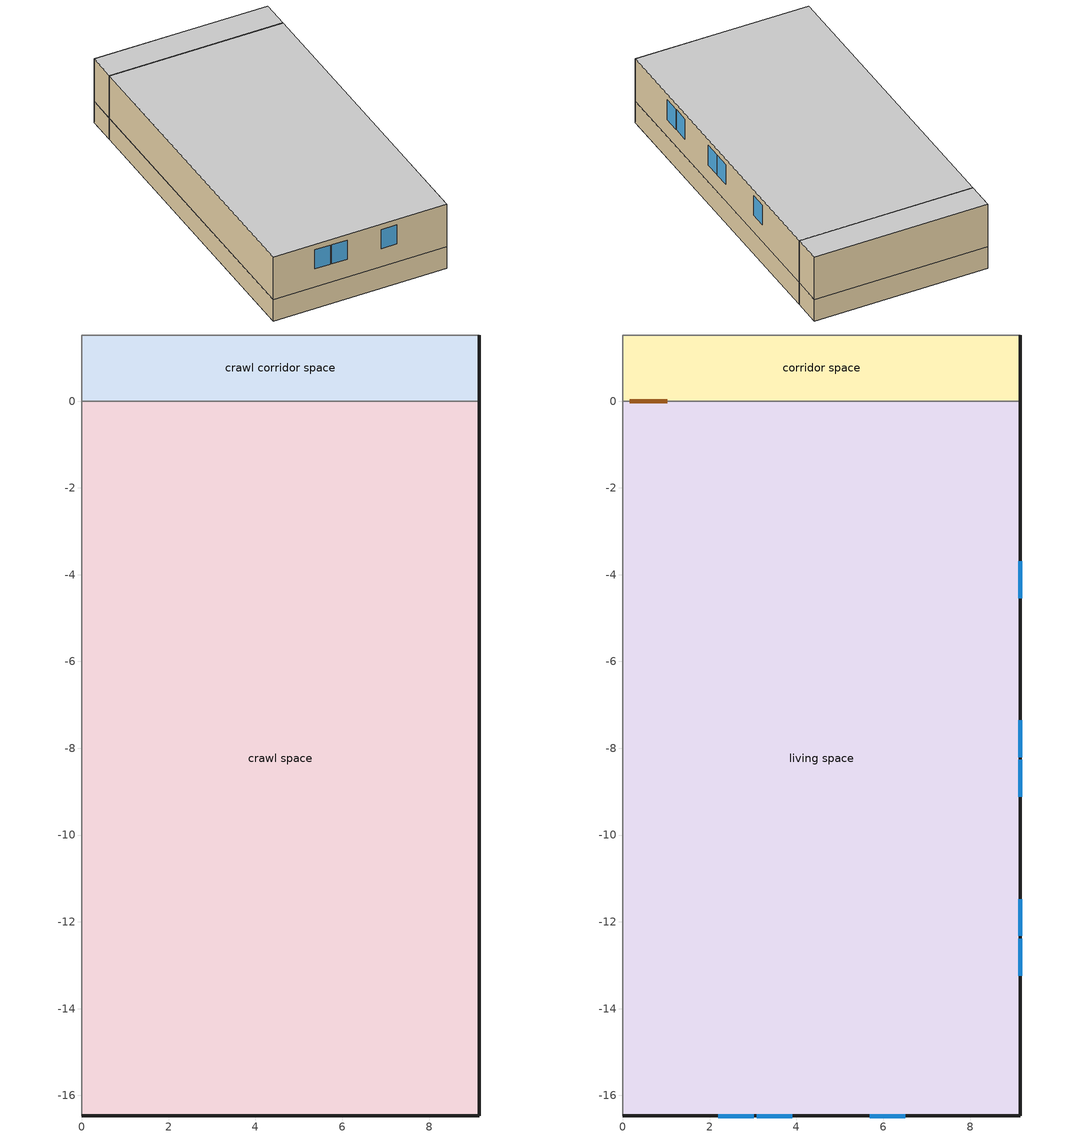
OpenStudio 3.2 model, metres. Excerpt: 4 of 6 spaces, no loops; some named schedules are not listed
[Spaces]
crawl corridor space
 floor foundation (FloorFndGrndCS 1): 0,0 0,1.52 9.15,1.52 9.15,0 z-1.22
 wall adiabatic (WallFndGrndCS 1): 9.15,1.52 0,1.52 0,0 z-1.22:0
 wall foundation (WallFndGrndCS 1): 9.15,0 9.15,1.52 z-1.22:0
 wall to crawl space (WallIntUnfinUninsUnfin): 0,0 9.15,0 z-1.22:0
crawl space
 floor foundation (FloorFndGrndCS): 0,-16.47 0,0 9.15,0 9.15,-16.47 z-1.22
 wall adiabatic (WallFndGrndCS): 0,0 0,-16.47 z-1.22:0
 wall foundation (WallFndGrndCS): 0,-16.47 9.15,-16.47 9.15,0 z-1.22:0
living space
 floor to crawl space (FloorCSInsFin Reversed): 0,-16.47 0,0 9.15,0 9.15,-16.47 z0
 wall outside (WallExtInsFin): 0,-16.47 9.15,-16.47 9.15,0 z0:2.44
 wall adiabatic (WallIntFinUninsFin): 9.15,0 0,0 0,-16.47 z0:2.44
 window (WindowConstruction): 2.2,-16.47 3.02,-16.47 / 3.08,-16.47 3.9,-16.47 / 5.69,-16.47 6.51,-16.47 z1.04:2.13; 9.15,-13.24 9.15,-12.39 / 9.15,-12.33 9.15,-11.47 / 9.15,-9.12 9.15,-8.27 / 9.15,-8.21 9.15,-7.36 / 9.15,-4.54 9.15,-3.69 z1:2.13
 ceiling adiabatic (SurfaceTypeRoofAdiabatic 1): 9.15,-16.47 9.15,0 0,0 0,-16.47 z2.44
corridor space
 floor to crawl corridor space (FloorUnfinUninsUnfin): 0,0 0,1.52 9.15,1.52 9.15,0 z0
 wall outside (WallExtUninsUnfin): 9.15,0 9.15,1.52 z0:2.44
 wall adiabatic (WallIntUnfinUninsUnfin): 9.15,1.52 0,1.52 0,0 9.15,0 z0:2.44
 door inside (UninsDoor): 0.15,0 1.02,0 z0:2.13
 ceiling adiabatic (SurfaceTypeRoofAdiabatic 1): 9.15,0 9.15,1.52 0,1.52 0,0 z2.44
shading: 9.15,-4.54 9.15,-3.69 / 9.15,-9.12 9.15,-8.27 / 9.15,-8.21 9.15,-7.36 / 9.15,-12.33 9.15,-11.47 / 9.15,-13.24 9.15,-12.39 z1:2.13; 2.2,-16.47 3.02,-16.47 / 5.69,-16.47 6.51,-16.47 / 3.08,-16.47 3.9,-16.47 z1.04:2.13
[Building]
Building 1: North Axis {deg}=135; Standards Number of Stories=4; Standards Number of Above Ground Stories=4; Standards Building Type=multifamily; Standards Number of Living Units=67
[Site]
Roanoke Regional Ap_VA_USA: Latitude {deg}=37.32; Longitude {deg}=-79.97; Time Zone {hr}=-5; Elevation {m}=350; Terrain=Suburbs
[ClimateZones]
Climate Zone Institution Name 1=Building America; Climate Zone Document Year 1=0; Climate Zone Value 1=Mixed-Humid
[Site:WaterMainsTemperature]
Calculation Method=Correlation; Annual Average Outdoor Air Temperature {C}=13.5659; Maximum Difference In Monthly Average Outdoor Air Temperatures {deltaC}=22.4504
[Site:GroundTemperature:Deep]
13.5659, 13.5659, 13.5659, 13.5659, 13.5659, 13.5659, 13.5659, 13.5659, 13.5659, 13.5659, 13.5659, 13.5659
[Material] Roughness=Rough
Name | Thickness {m} | Conductivity {W/m-K} | Density {kg/m3} | Specific Heat {J/kg-K} | Thermal Absorptance | Solar Absorptance | Visible Absorptance
Drywall 0.5 in. | 0.0127 | 0.160291 | 801 | 837.4 | 0.9 | 0.5 | 0.1
FloorFinStudAndAirFloor | 0.1397 | 0.557395 | 67.691 | 1210.98 | 0.9 | 0.5 | 0.9
Plywood 0.75 in. | 0.01905 | 0.115458 | 512.64 | 1214.23 | 0.82 | 0.3 | 0.3
Wood Floor | 0.015875 | 0.115458 | 544.68 | 1214.23
Floor Covering | 0.0127 | 0.0433444 | 54.468 | 1339.84 | 0.9 | 0.9
Brick, Medium/Dark | 0.1016 | 0.793375 | 1762.2 | 795.53 | 0.96 | 0.88 | 0.88
WallSheathing | 0.0127 | 0.115458 | 512.64 | 1214.23 | 0.82 | 0.3 | 0.3
WallStudAndCavity | 0.0889 | 0.0744298 | 162.403 | 1178.92 | 0.96 | 0.88 | 0.96
WallStudAndCavity 1 | 0.0889 | 0.392154 | 83.0341 | 1211.67 | 0.96 | 0.88 | 0.96
WallStudAndCavity 2 | 0.0889 | 0.394447 | 83.0341 | 1211.67 | 0.96 | 0.88 | 0.96
WallStudAndCavity 3 | 0.0889 | 0.401183 | 83.0341 | 1211.67 | 0.96 | 0.88 | 0.96
WallStudAndCavity 4 | 0.0889 | 0.397942 | 83.0341 | 1211.67 | 0.82 | 0.3 | 0.3
res furniture material living space | 0.1524 | 0.115458 | 640.8 | 1214.23 | 0.9 | 0.6 | 0.1
Concrete 8.0 in. | 0.2032 | 1.803125 | 2242.8 | 837.4 | 0.9
Concrete 4.0 in. | 0.1016 | 1.803125 | 2242.8 | 837.4 | 0.9
FloorIns | 0.23495 | 2.59817 | 67.691 | 1210.98 | 0.82 | 0.3 | 0.3
FloorFinStudAndAirFloor 1 | 0.1397 | 0.606274 | 67.691 | 1210.98 | 0.82 | 0.3 | 0.3
DoorMaterial | 0.04445 | 0.0612267 | 512.64 | 1214.23 | 0.82 | 0.3 | 0.3
[Construction]
SurfaceTypeRoofAdiabatic 1: Drywall 0.5 in., FloorFinStudAndAirFloor, Plywood 0.75 in., Wood Floor, Floor Covering
WallExtInsFin: Brick, Medium/Dark, WallSheathing, WallStudAndCavity, Drywall 0.5 in.
WallExtUninsUnfin: Brick, Medium/Dark, WallSheathing, WallStudAndCavity 1
WallIntFinUninsFin: Brick, Medium/Dark, WallStudAndCavity 2, Drywall 0.5 in.
WallIntUnfinUninsUnfin: Brick, Medium/Dark, WallStudAndCavity 3
WallIntFinUninsFin 1: WallStudAndCavity 4, Drywall 0.5 in.
res furniture construction living space: res furniture material living space
WallFndGrndCS; WallFndGrndCS 1: Concrete 8.0 in.
FloorFndGrndCS; FloorFndGrndCS 1: Concrete 4.0 in.
FloorCSInsFin Reversed: Floor Covering, Wood Floor, Plywood 0.75 in., FloorIns
FloorUnfinUninsUnfin: FloorFinStudAndAirFloor 1, Plywood 0.75 in.
WindowConstruction: WindowMaterial
UninsDoor: DoorMaterial
[WindowMaterial:SimpleGlazingSystem]
WindowMaterial: U-Factor {W/m2-K}=2.78222; Solar Heat Gain Coefficient=0.56
[ThermalZone] Use Ideal Air Loads=No
living zone: Thermostat=living zone temperature setpoint
corridor zone; crawl corridor zone; crawl zone: 
res ds res fur gas asys ret air zone; res ds res ac asys ret air zone: Volume {m3}=0.25
[Sizing:Zone] Zone Cooling Design Supply Air Temperature Input Method=SupplyAirTemperature; Zone Cooling Design Supply Air Temperature {C}=14; Zone Cooling Design Supply Air Temperature Difference {deltaC}=11.11; Zone Heating Design Supply Air Temperature Input Method=SupplyAirTemperature; Zone Heating Design Supply Air Temperature {C}=40; Zone Heating Design Supply Air Temperature Difference {deltaC}=11.11; Zone Cooling Design Supply Air Humidity Ratio {kg-H2O/kg-air}=0.0085; Zone Heating Design Supply Air Humidity Ratio {kg-H2O/kg-air}=0.008; Cooling Design Air Flow Method=DesignDay; Heating Design Air Flow Method=DesignDay; Account for Dedicated Outdoor Air System=No; Dedicated Outdoor Air System Control Strategy=NeutralSupplyAir; Dedicated Outdoor Air Low Setpoint Temperature for Design {C}=autosize; Dedicated Outdoor Air High Setpoint Temperature for Design {C}=autosize
corridor zone; crawl corridor zone; crawl zone; res ds res fur gas asys ret air zone; res ds res ac asys ret air zone
[Space]
Name | Space Type | Thermal Zone | Building Unit
living space | Space Type 1 | living zone | unit 1
corridor space | Space Type 2 | corridor zone
crawl corridor space | Space Type 3 | crawl corridor zone
crawl space | Space Type 3 | crawl zone
res ds res fur gas asys ret air space |  | res ds res fur gas asys ret air zone
res ds res ac asys ret air space |  | res ds res ac asys ret air zone
[SpaceType]
Name | Standards Space Type
Space Type 1 | living
Space Type 2 | corridor
Space Type 3 | crawlspace
[BuildingUnit]
unit 1: Building Unit Type=Residential
[External:File]
schedules.csv: File=schedules.csv
[People:Definition]
res occupants|living space: Number of People Calculation Method=People; Number of People {people}=1; Fraction Radiant=0.319734; Sensible Heat Fraction=0.573; Carbon Dioxide Generation Rate {m3/s-W}=0; Enable ASHRAE 55 Comfort Warnings=No; Mean Radiant Temperature Calculation Type=ZoneAveraged
[People]
res occupants|living space: People Definition=res occupants|living space; Space or SpaceType=living space; Number of People Schedule=occupants; Activity Level Schedule=res occupants activity schedule; Multiplier=1
[InternalMass:Definition] Design Level Calculation Method=SurfaceArea
Name | Construction | Surface Area {m2}
living space Partition | WallIntFinUninsFin 1 | 150.782
res furniture mass living space | res furniture construction living space | 60.3127
[InternalMass] Space or SpaceType=living space; Multiplier=1
Name | Internal Mass Definition
living space Partition | living space Partition
res furniture mass living space | res furniture mass living space
[Foundation:Kiva] Wall Height Above Grade {m}=0.2032; Wall Depth Below Slab {m}=0.2032
Foundation Kiva 1; Foundation Kiva 2
[Foundation:Kiva:Settings]
Soil Conductivity {W/m-K}=1.731; Soil Density {kg/m3}=1842.3; Soil Specific Heat {J/kg-K}=418.7; Ground Solar Absorptivity=0.9; Ground Thermal Absorptivity=0.9; Ground Surface Roughness {m}=0.03; Far-Field Width {m}=40; Deep-Ground Boundary Condition=ZeroFlux; Deep-Ground Depth {m}=40; Minimum Cell Dimension {m}=0.02; Maximum Cell Growth Coefficient=1.5; Simulation Timestep=Hourly
[SurfaceProperty:ExposedFoundationPerimeter] Exposed Perimeter Calculation Method=TotalExposedPerimeter
Name | Total Exposed Perimeter {m}
Surface 19 | 25.6269
Surface 13 | 1.524
[WaterUse:Equipment:Definition]
Name | Peak Flow Rate {m3/s} | Target Temperature Schedule
res shower | 2.36873e-05 | fixtures temperature schedule
res sink | 1.51822e-05 | fixtures temperature schedule
res bath | 7.87732e-05 | fixtures temperature schedule
res shower dist; res sink dist; res bath dist | 0 | fixtures temperature schedule
res dw | 6.11366e-06 | res dw temperature schedule
[WaterUse:Equipment] Space=living space
Name | Water Use Equipment Definition | Flow Rate Fraction Schedule
res shower | res shower | showers
res sink | res sink | sinks
res bath | res bath | baths
res shower dist | res shower dist | showers
res sink dist | res sink dist | sinks
res bath dist | res bath dist | baths
res dw | res dw | dishwasher
[OtherEquipment:Definition] Design Level Calculation Method=EquipmentLevel
Name | Design Level {W} | Fraction Latent | Fraction Radiant | Fraction Lost
res shower | 681.008 | 0.486928 | 0 | 0
res sink | 152.364 | 0.311378 | 0 | 0
res bath | 1160.85 | 0 | 0 | 0
res hot water distribution | 3530.32 | 0 | 0 | 0
res range gas | 2350.5 | 0.2 | 0.18 | 0.5
res ds res fur gas asys SupSLkToLvEq; res ds res fur gas asys SupLatLkToLvEq; res ds res fur gas asys SupDCnToLvEq; res ds res fur gas asys SupDCnToAhEq; res ds res fur gas asys RetDCnToPlEq; res ds res fur gas asys RetDCnToAhEquip; res ds res fur gas asys SupSLkToAhEq; res ds res fur gas asys SupLatLkToAhEq; res ds res fur gas asys RetSLkEq; res ds res fur gas asys RetLatLkEq; res ds res ac asys SupSLkToLvEq; res ds res ac asys SupLatLkToLvEq; res ds res ac asys SupDCnToLvEq; res ds res ac asys SupDCnToAhEq; res ds res ac asys RetDCnToPlEq; res ds res ac asys RetDCnToAhEquip; res ds res ac asys SupSLkToAhEq; res ds res ac asys SupLatLkToAhEq; res ds res ac asys RetSLkEq; res ds res ac asys RetLatLkEq | 0
[OtherEquipment]
Name | Other Equipment Definition | Space or SpaceType | Schedule | Fuel Type
res shower | res shower | living space | showers
res sink | res sink | living space | sinks
res bath | res bath | living space | baths
res hot water distribution | res hot water distribution | living space | showers
res range gas | res range gas | living space | cooking_range | NaturalGas
res ds res fur gas asys SupSLkToLvEq | res ds res fur gas asys SupSLkToLvEq | living space | Always On Discrete | None
res ds res fur gas asys SupLatLkToLvEq | res ds res fur gas asys SupLatLkToLvEq | living space | Always On Discrete | None
res ds res fur gas asys SupDCnToLvEq | res ds res fur gas asys SupDCnToLvEq | living space | Always On Discrete | None
res ds res fur gas asys SupDCnToAhEq | res ds res fur gas asys SupDCnToAhEq | crawl space | Always On Discrete | None
res ds res fur gas asys RetDCnToPlEq | res ds res fur gas asys RetDCnToPlEq | res ds res fur gas asys ret air space | Always On Discrete | None
res ds res fur gas asys RetDCnToAhEquip | res ds res fur gas asys RetDCnToAhEquip | crawl space | Always On Discrete | None
res ds res fur gas asys SupSLkToAhEq | res ds res fur gas asys SupSLkToAhEq | crawl space | Always On Discrete | None
res ds res fur gas asys SupLatLkToAhEq | res ds res fur gas asys SupLatLkToAhEq | crawl space | Always On Discrete | None
res ds res fur gas asys RetSLkEq | res ds res fur gas asys RetSLkEq | res ds res fur gas asys ret air space | Always On Discrete | None
res ds res fur gas asys RetLatLkEq | res ds res fur gas asys RetLatLkEq | res ds res fur gas asys ret air space | Always On Discrete | None
res ds res ac asys SupSLkToLvEq | res ds res ac asys SupSLkToLvEq | living space | Always On Discrete | None
res ds res ac asys SupLatLkToLvEq | res ds res ac asys SupLatLkToLvEq | living space | Always On Discrete | None
res ds res ac asys SupDCnToLvEq | res ds res ac asys SupDCnToLvEq | living space | Always On Discrete | None
res ds res ac asys SupDCnToAhEq | res ds res ac asys SupDCnToAhEq | crawl space | Always On Discrete | None
res ds res ac asys RetDCnToPlEq | res ds res ac asys RetDCnToPlEq | res ds res ac asys ret air space | Always On Discrete | None
res ds res ac asys RetDCnToAhEquip | res ds res ac asys RetDCnToAhEquip | crawl space | Always On Discrete | None
res ds res ac asys SupSLkToAhEq | res ds res ac asys SupSLkToAhEq | crawl space | Always On Discrete | None
res ds res ac asys SupLatLkToAhEq | res ds res ac asys SupLatLkToAhEq | crawl space | Always On Discrete | None
res ds res ac asys RetSLkEq | res ds res ac asys RetSLkEq | res ds res ac asys ret air space | Always On Discrete | None
res ds res ac asys RetLatLkEq | res ds res ac asys RetLatLkEq | res ds res ac asys ret air space | Always On Discrete | None
[EnergyManagementSystem:Sensor]
Name | Output Variable or Output Meter Index Key | Output Variable or Output Meter
res_shower_vol | res shower | Water Use Equipment Hot Water Volume
res_shower_mixsp | fixtures temperature schedule | Schedule Value
res_nv_pb_s |  | Site Outdoor Air Barometric Pressure
res_af_vw_s |  | Site Wind Speed
res_nv_wt_s |  | Site Outdoor Air Humidity Ratio
res_nv_1_nva_s | res nv_1 avail schedule | Schedule Value
res_nv_1_sp_s | res nv_1 temp schedule | Schedule Value
res_ds_res_fur_gas_asys_ah_mfr_s | Node 26 | System Node Mass Flow Rate
res_ds_res_fur_gas_asys_ah_vfr_s | Node 26 | System Node Current Density Volume Flow Rate
res_ds_res_fur_gas_asys_ah_tt_s | Node 26 | System Node Temperature
res_ds_res_fur_gas_asys_ra_t_s | Node 29 | System Node Temperature
res_ds_res_fur_gas_asys_ah_wt_s | Node 26 | System Node Humidity Ratio
res_ds_res_fur_gas_asys_ra_w_s | Node 29 | System Node Humidity Ratio
res_ds_res_fur_gas_asys_ah_t_s; res_ds_res_ac_asys_ah_t_s | crawl zone | Zone Air Temperature
res_ds_res_fur_gas_asys_ah_w_s; res_ds_res_ac_asys_ah_w_s | crawl zone | Zone Mean Air Humidity Ratio
res_ds_res_ac_asys_ah_mfr_s | Node 19 | System Node Mass Flow Rate
res_ds_res_ac_asys_ah_vfr_s | Node 19 | System Node Current Density Volume Flow Rate
res_ds_res_ac_asys_ah_tt_s | Node 19 | System Node Temperature
res_ds_res_ac_asys_ra_t_s | Node 22 | System Node Temperature
res_ds_res_ac_asys_ah_wt_s | Node 19 | System Node Humidity Ratio
res_ds_res_ac_asys_ra_w_s | Node 22 | System Node Humidity Ratio
res_infil_1_range_sch_s | res mv_1 range exhaust schedule | Schedule Value
res_infil_1_bath_sch_s | res mv_1 bath exhaust schedule | Schedule Value
res_infil_1_wh_sch_s | Always On Discrete | Schedule Value
[EnergyManagementSystem:Program]
res_shower_sag: If res_shower_vol > 0; Set ShowerTime=SystemTimeStep; Else; Set ShowerTime=0; EndIf; If (res_shower_vol > 0) && (res_shower_mixsp > res_shower_tout); Set ShowerSag=SystemTimeStep; Set ShowerE=res_shower_vol*4141170*(res_shower_mixsp-res_shower_tout); Else; Set ShowerSag=0; Set ShowerE=0; EndIf
res_nv_1_program: Set Tdiff = res_af_1_tin_s-res_af_1_tt_s; Set dT = (@Abs Tdiff); Set pt = (@RhFnTdbWPb res_af_1_tt_s res_nv_wt_s res_nv_pb_s); Set NVA = 2969.4593401811208; Set Cs = 8.963020389461627e-05; Set Cw = 6.158219665777789e-05; Set MNV = 2.042588534169599; Set MHR = 0.0115; Set MRH = 0.7; Set temp1 = (res_nv_1_nva_s*NVA); Set SGNV = temp1*((((Cs*dT)+(Cw*(res_af_vw_s^2)))^0.5)/1000); If (res_nv_wt_s<MHR) && (pt<MRH) && (res_af_1_tin_s>res_nv_1_sp_s); Set temp2 = (res_af_1_tin_s-res_nv_1_sp_s); Set NVadj1 = temp2/(res_af_1_tin_s-res_af_1_tt_s); Set NVadj2 = (@Min NVadj1 1); Set NVadj3 = (@Max NVadj2 0); Set NVadj = SGNV*NVadj3; Set res_nv_1_flow_act = (@Min NVadj MNV); Else; Set res_nv_1_flow_act = 0; EndIf
res_ds_res_fur_gas_asys_program: Set res_ds_res_fur_gas_asys_AhMfr = res_ds_res_fur_gas_asys_ah_mfr_s; Set res_ds_res_fur_gas_asys_FanRtf = res_ds_res_fur_gas_asys_fan_rtf_s; Set res_ds_res_fur_gas_asys_AhVfr = res_ds_res_fur_gas_asys_ah_vfr_s; Set res_ds_res_fur_gas_asys_AhTt = res_ds_res_fur_gas_asys_ah_tt_s; Set res_ds_res_fur_gas_asys_AhWt = res_ds_res_fur_gas_asys_ah_wt_s; Set res_ds_res_fur_gas_asys_RaT = res_ds_res_fur_gas_asys_ra_t_s; Set res_ds_res_fur_gas_asys_RaW = res_ds_res_fur_gas_asys_ra_w_s; Set res_ds_res_fur_gas_asys_AhT = res_ds_res_fur_gas_asys_ah_t_s; Set res_ds_res_fur_gas_asys_AhW = res_ds_res_fur_gas_asys_ah_w_s; Run res_ds_res_fur_gas_asys_lk_subrout; Set res_ds_res_fur_gas_asys_SupSLkToLvEq_act = res_ds_res_fur_gas_asys_SupSLkToLv; Set res_ds_res_fur_gas_asys_SupLatLkToLvEq_act = res_ds_res_fur_gas_asys_SupLatLkToLv; Set res_ds_res_fur_gas_asys_SupDCnToLvEq_act = res_ds_res_fur_gas_asys_SupDCnToLv; Set res_ds_res_fur_gas_asys_SupDCnToAhEq_act = res_ds_res_fur_gas_asys_SupDCnToAh; Set res_ds_res_fur_gas_asys_SupSLkToAhEq_act = res_ds_res_fur_gas_asys_SupSLkToAh; Set res_ds_res_fur_gas_asys_SupLatLkToAhEq_act = res_ds_res_fur_gas_asys_SupLatLkToAh; Set res_ds_res_fur_gas_asys_RetSLkEq_act = res_ds_res_fur_gas_asys_RetSLk; Set res_ds_res_fur_gas_asys_RetLatLkEq_act = res_ds_res_fur_gas_asys_RetLatLk; Set res_ds_res_fur_gas_asys_RetDCnToPlEq_act = res_ds_res_fur_gas_asys_RetDCnToPl; Set res_ds_res_fur_gas_asys_RetDCnToAhEquip_act = res_ds_res_fur_gas_asys_RetDCnToAh; Set res_ds_res_fur_gas_asys_AhToLivMix_act = res_ds_res_fur_gas_asys_AhToLiv; Set res_ds_res_fur_gas_asys_LivToAhMix_act = res_ds_res_fur_gas_asys_LivToAh
res_ds_res_ac_asys_program: Set res_ds_res_ac_asys_AhMfr = res_ds_res_ac_asys_ah_mfr_s; Set res_ds_res_ac_asys_FanRtf = res_ds_res_ac_asys_fan_rtf_s; Set res_ds_res_ac_asys_AhVfr = res_ds_res_ac_asys_ah_vfr_s; Set res_ds_res_ac_asys_AhTt = res_ds_res_ac_asys_ah_tt_s; Set res_ds_res_ac_asys_AhWt = res_ds_res_ac_asys_ah_wt_s; Set res_ds_res_ac_asys_RaT = res_ds_res_ac_asys_ra_t_s; Set res_ds_res_ac_asys_RaW = res_ds_res_ac_asys_ra_w_s; Set res_ds_res_ac_asys_AhT = res_ds_res_ac_asys_ah_t_s; Set res_ds_res_ac_asys_AhW = res_ds_res_ac_asys_ah_w_s; Run res_ds_res_ac_asys_lk_subrout; Set res_ds_res_ac_asys_SupSLkToLvEq_act = res_ds_res_ac_asys_SupSLkToLv; Set res_ds_res_ac_asys_SupLatLkToLvEq_act = res_ds_res_ac_asys_SupLatLkToLv; Set res_ds_res_ac_asys_SupDCnToLvEq_act = res_ds_res_ac_asys_SupDCnToLv; Set res_ds_res_ac_asys_SupDCnToAhEq_act = res_ds_res_ac_asys_SupDCnToAh; Set res_ds_res_ac_asys_SupSLkToAhEq_act = res_ds_res_ac_asys_SupSLkToAh; Set res_ds_res_ac_asys_SupLatLkToAhEq_act = res_ds_res_ac_asys_SupLatLkToAh; Set res_ds_res_ac_asys_RetSLkEq_act = res_ds_res_ac_asys_RetSLk; Set res_ds_res_ac_asys_RetLatLkEq_act = res_ds_res_ac_asys_RetLatLk; Set res_ds_res_ac_asys_RetDCnToPlEq_act = res_ds_res_ac_asys_RetDCnToPl; Set res_ds_res_ac_asys_RetDCnToAhEquip_act = res_ds_res_ac_asys_RetDCnToAh; Set res_ds_res_ac_asys_AhToLivMix_act = res_ds_res_ac_asys_AhToLiv; Set res_ds_res_ac_asys_LivToAhMix_act = res_ds_res_ac_asys_LivToAh
res_infil_1_program: Set p_m = 0.14; Set p_s = 0.22; Set s_m = 270; Set s_s = 370; Set z_m = 9.99744; Set z_s = 2.4384; Set f_t = (((s_m/z_m)^p_m)*((z_s/s_s)^p_s)); Set Tdiff = res_af_1_tin_s-res_af_1_tt_s; Set dT = @Abs Tdiff; Set c = 0.3971; Set Cs = 0.0953; Set Cw = 0.1242; Set n = 0.65; Set sft = (f_t*0.7000000000000001); Set temp1 = ((c*Cw)*((sft*res_af_vw_s)^(2*n)))^2; Set Qn = (((c*Cs*(dT^n))^2)+temp1)^0.5; Set Tdiff = res_af_1_tin_s-res_af_1_tt_s; Set QWHV = res_infil_1_wh_sch_s*0.0; Set Qrange = res_infil_1_range_sch_s*0.0472; Set Qdryer = 0.0; Set Qbath = res_infil_1_bath_sch_s*0.0472; Set QductsOut = 0; Set QductsIn = 0; Set QductsOut = QductsOut+res_ds_res_fur_gas_asys_lk_ret_fan_equiv; Set QductsIn = QductsIn+res_ds_res_fur_gas_asys_lk_sup_fan_equiv; Set QductsOut = QductsOut+res_ds_res_ac_asys_lk_ret_fan_equiv; Set QductsIn = QductsIn+res_ds_res_ac_asys_lk_sup_fan_equiv; Set Qout = Qrange+Qbath+Qdryer+QductsOut; Set Qin = QWHV+QductsIn; Set faneff_wh = 1; Set res_infil_1_house_fan_act = (QWHV*300)/faneff_wh*0; Set faneff_sp = 0.4719474432000001; Set res_infil_1_range_fan_act = (Qrange*300)/faneff_sp; Set res_infil_1_bath_fan_act = (Qbath*300)/faneff_sp; Set Qfan = (@Max Qout Qin); If Qfan > 0; Set Qavg = ((Qout + Qin) / 2.0); If ((@Abs (Qout - Qavg)) / Qavg) <= 0.1; Set phi = 1; Else; Set phi = (Qn / (Qn + Qfan)); EndIf; Set Qinf_adj = phi * Qn; Else; Set Qinf_adj = Qn; EndIf; Set res_infil_1_flow_act = Qfan + Qinf_adj
[EnergyManagementSystem:ProgramCallingManager]
res shower sag: EndOfSystemTimestepAfterHVACReporting; res_shower_sag
res af_1 program calling manager: BeginTimestepBeforePredictor; res_infil_1_program; res_nv_1_program
res ds res fur gas asys program calling manager: EndOfSystemTimestepAfterHVACReporting; res_ds_res_fur_gas_asys_program
res ds res ac asys program calling manager: EndOfSystemTimestepAfterHVACReporting; res_ds_res_ac_asys_program
[EnergyManagementSystem:OutputVariable] Type of Data in Variable=Summed; Update Frequency=SystemTimestep; EMS Program or Subroutine=res_shower_sag
Name | EMS Variable | Units
Unmet Shower Energy|unit 1 | ShowerE | J
Unmet Shower Time|unit 1 | ShowerSag | hr
Shower Draw Time|unit 1 | ShowerTime | hr
[ThermostatSetpoint:DualSetpoint]
living zone temperature setpoint: Heating Setpoint Temperature Schedule=res heating setpoint; Cooling Setpoint Temperature Schedule=res cooling setpoint
[ElectricEquipment:Definition] Design Level Calculation Method=EquipmentLevel
Name | Design Level {W} | Fraction Latent | Fraction Radiant | Fraction Lost
res ceil fan | 21.3482 | 0 | 0.558 | 0
res refrig | 65.0889 | 0 | 0 | 0
res dw | 564.957 | 0.15 | 0.36 | 0.25
res range electric | 226.119 | 0.3 | 0.24 | 0.3
res misc plug loads|living space | 187.287 | 0.021 | 0.558 | 0.049
res infil_1 house fan; res infil_1 range fan; res infil_1 bath fan | 0 | 0 | 0 | 1
[ElectricEquipment] Space or SpaceType=living space
Name | Electric Equipment Definition | Schedule
res ceil fan | res ceil fan | ceiling_fan
res refrig | res refrig | res refrig schedule
res dw | res dw | dishwasher_power
res range electric | res range electric | cooking_range
res misc plug loads|living space | res misc plug loads|living space | plug_loads
res infil_1 house fan | res infil_1 house fan | Always On Discrete
res infil_1 range fan | res infil_1 range fan | Always On Discrete
res infil_1 bath fan | res infil_1 bath fan | Always On Discrete
[Lights:Definition]
res lighting interior living space: Design Level Calculation Method=LightingLevel; Lighting Level {W}=1019.92; Fraction Radiant=0.6; Fraction Visible=0.2; Return Air Fraction=0
[Lights]
res lighting interior living space: Lights Definition=res lighting interior living space; Space or SpaceType=living space; Schedule=lighting_interior; Fraction Replaceable=1
[Exterior:Lights:Definition]
res lighting exterior: Design Level {W}=44.2941
[Exterior:Lights]
res lighting exterior: Exterior Lights Definition=res lighting exterior; Schedule=lighting_exterior
[SpaceInfiltration:DesignFlowRate] Schedule=Always On Discrete
Name | Space or SpaceType | Design Flow Rate Calculation Method | Air Changes per Hour {1/hr} | Constant Term Coefficient | Temperature Term Coefficient | Velocity Term Coefficient | Velocity Squared Term Coefficient | Design Flow Rate {m3/s}
res infil|crawl space | crawl space | AirChanges/Hour | 2 | 1 | 0 | 0 | 0
res infil|crawl corridor space | crawl corridor space | AirChanges/Hour | 2 | 1 | 0 | 0 | 0
res nv_1 flow; res infil_1 flow | living space | Flow/Space |  |  |  |  |  | 0
[EnergyManagementSystem:Actuator]
Name | Actuated Component | Actuated Component Type | Actuated Component Control Type
res_nv_1_flow_act | res nv_1 flow | Zone Infiltration | Air Exchange Flow Rate
res_ds_res_fur_gas_asys_SupSLkToLvEq_act | res ds res fur gas asys SupSLkToLvEq | OtherEquipment | Power Level
res_ds_res_fur_gas_asys_SupLatLkToLvEq_act | res ds res fur gas asys SupLatLkToLvEq | OtherEquipment | Power Level
res_ds_res_fur_gas_asys_SupDCnToLvEq_act | res ds res fur gas asys SupDCnToLvEq | OtherEquipment | Power Level
res_ds_res_fur_gas_asys_SupDCnToAhEq_act | res ds res fur gas asys SupDCnToAhEq | OtherEquipment | Power Level
res_ds_res_fur_gas_asys_RetDCnToPlEq_act | res ds res fur gas asys RetDCnToPlEq | OtherEquipment | Power Level
res_ds_res_fur_gas_asys_RetDCnToAhEquip_act | res ds res fur gas asys RetDCnToAhEquip | OtherEquipment | Power Level
res_ds_res_fur_gas_asys_SupSLkToAhEq_act | res ds res fur gas asys SupSLkToAhEq | OtherEquipment | Power Level
res_ds_res_fur_gas_asys_SupLatLkToAhEq_act | res ds res fur gas asys SupLatLkToAhEq | OtherEquipment | Power Level
res_ds_res_fur_gas_asys_RetSLkEq_act | res ds res fur gas asys RetSLkEq | OtherEquipment | Power Level
res_ds_res_fur_gas_asys_RetLatLkEq_act | res ds res fur gas asys RetLatLkEq | OtherEquipment | Power Level
res_ds_res_fur_gas_asys_AhToLivMix_act | res ds res fur gas asys AhToLivMix | ZoneMixing | Air Exchange Flow Rate
res_ds_res_fur_gas_asys_LivToAhMix_act | res ds res fur gas asys LivToAhMix | ZoneMixing | Air Exchange Flow Rate
res_ds_res_ac_asys_SupSLkToLvEq_act | res ds res ac asys SupSLkToLvEq | OtherEquipment | Power Level
res_ds_res_ac_asys_SupLatLkToLvEq_act | res ds res ac asys SupLatLkToLvEq | OtherEquipment | Power Level
res_ds_res_ac_asys_SupDCnToLvEq_act | res ds res ac asys SupDCnToLvEq | OtherEquipment | Power Level
res_ds_res_ac_asys_SupDCnToAhEq_act | res ds res ac asys SupDCnToAhEq | OtherEquipment | Power Level
res_ds_res_ac_asys_RetDCnToPlEq_act | res ds res ac asys RetDCnToPlEq | OtherEquipment | Power Level
res_ds_res_ac_asys_RetDCnToAhEquip_act | res ds res ac asys RetDCnToAhEquip | OtherEquipment | Power Level
res_ds_res_ac_asys_SupSLkToAhEq_act | res ds res ac asys SupSLkToAhEq | OtherEquipment | Power Level
res_ds_res_ac_asys_SupLatLkToAhEq_act | res ds res ac asys SupLatLkToAhEq | OtherEquipment | Power Level
res_ds_res_ac_asys_RetSLkEq_act | res ds res ac asys RetSLkEq | OtherEquipment | Power Level
res_ds_res_ac_asys_RetLatLkEq_act | res ds res ac asys RetLatLkEq | OtherEquipment | Power Level
res_ds_res_ac_asys_AhToLivMix_act | res ds res ac asys AhToLivMix | ZoneMixing | Air Exchange Flow Rate
res_ds_res_ac_asys_LivToAhMix_act | res ds res ac asys LivToAhMix | ZoneMixing | Air Exchange Flow Rate
res_infil_1_house_fan_act | res infil_1 house fan | ElectricEquipment | Electricity Rate
res_infil_1_range_fan_act | res infil_1 range fan | ElectricEquipment | Electricity Rate
res_infil_1_bath_fan_act | res infil_1 bath fan | ElectricEquipment | Electricity Rate
res_infil_1_flow_act | res infil_1 flow | Zone Infiltration | Air Exchange Flow Rate
[AirLoopHVAC:ReturnPlenum]
Name | ThermalZone
res fur gas asys return plenum | res ds res fur gas asys ret air zone
res ac asys return plenum | res ds res ac asys ret air zone
[ZoneMixing] Schedule=Always On Continuous; Design Flow Rate Calculation Method=Flow/Zone; Design Flow Rate {m3/s}=0
Name | Zone | Source Zone
res ds res fur gas asys AhToLivMix; res ds res ac asys AhToLivMix | living zone | crawl zone
res ds res fur gas asys LivToAhMix; res ds res ac asys LivToAhMix | crawl zone | living zone
[EnergyManagementSystem:Subroutine]
res_ds_res_fur_gas_asys_lk_subrout: Set f_sup = 0.13326673326673327; Set f_ret = 0.06673326673326675; Set f_OA = 0.06653346653346652; Set oafrate = f_OA * res_ds_res_fur_gas_asys_AhVfr; Set suplkfrate = f_sup * res_ds_res_fur_gas_asys_AhVfr; Set retlkfrate = f_ret * res_ds_res_fur_gas_asys_AhVfr; Set res_ds_res_fur_gas_asys_AhToLiv = (@Abs (suplkfrate-retlkfrate-oafrate)); Set res_ds_res_fur_gas_asys_LivToAh = 0; Set res_ds_res_fur_gas_asys_lk_sup_fan_equiv = 0; Set res_ds_res_fur_gas_asys_lk_ret_fan_equiv = oafrate; If res_ds_res_fur_gas_asys_AhMfr>0; Set h_SA=(@HFnTdbW res_ds_res_fur_gas_asys_AhTt res_ds_res_fur_gas_asys_AhWt); Set h_AHZ=(@HFnTdbW res_ds_res_fur_gas_asys_AhT res_ds_res_fur_gas_asys_AhW); Set h_RA=(@HFnTdbW res_ds_res_fur_gas_asys_RaT res_ds_res_fur_gas_asys_RaW); Set h_fg=(@HfgAirFnWTdb res_ds_res_fur_gas_asys_AhWt res_ds_res_fur_gas_asys_AhTt); Set SALkQtot=f_sup*res_ds_res_fur_gas_asys_AhMfr*(h_RA-h_SA); Set temp1=h_fg*(res_ds_res_fur_gas_asys_RaW-res_ds_res_fur_gas_asys_AhWt); Set res_ds_res_fur_gas_asys_SupLatLkToLv = f_sup*res_ds_res_fur_gas_asys_AhMfr*temp1; Set res_ds_res_fur_gas_asys_SupSLkToLv = SALkQtot-res_ds_res_fur_gas_asys_SupLatLkToLv; Set eTm=(res_ds_res_fur_gas_asys_FanRtf/(res_ds_res_fur_gas_asys_AhMfr*1006.0))*135.974; Set eTm=0-eTm; Set temp4=res_ds_res_fur_gas_asys_AhT; Set tsup=temp4+((res_ds_res_fur_gas_asys_AhTt-res_ds_res_fur_gas_asys_AhT)*(@Exp eTm)); Set temp5=tsup-res_ds_res_fur_gas_asys_AhTt; Set res_ds_res_fur_gas_asys_SupDCnToLv = res_ds_res_fur_gas_asys_AhMfr*1006.0*temp5; Set res_ds_res_fur_gas_asys_SupDCnToAh = 0-res_ds_res_fur_gas_asys_SupDCnToLv; Set eTm=(res_ds_res_fur_gas_asys_FanRtf/(res_ds_res_fur_gas_asys_AhMfr*1006.0))*25.18; Set eTm=0-eTm; Set temp6=res_ds_res_fur_gas_asys_AhT; Set tret=temp6+((res_ds_res_fur_gas_asys_RaT-res_ds_res_fur_gas_asys_AhT)*(@Exp eTm)); Set temp7=tret-res_ds_res_fur_gas_asys_RaT; Set res_ds_res_fur_gas_asys_RetDCnToPl=res_ds_res_fur_gas_asys_AhMfr*1006.0*temp7; Set res_ds_res_fur_gas_asys_RetDCnToAh=0-res_ds_res_fur_gas_asys_RetDCnToPl; Set res_ds_res_fur_gas_asys_RetLatLk=0; Set temp2=(res_ds_res_fur_gas_asys_AhT-res_ds_res_fur_gas_asys_RaT); Set res_ds_res_fur_gas_asys_RetSLk=f_ret*res_ds_res_fur_gas_asys_AhMfr*1006.0*temp2; Set QtLkToAHZn=f_sup*res_ds_res_fur_gas_asys_AhMfr*(h_SA-h_AHZ); Set temp3=(res_ds_res_fur_gas_asys_AhWt-res_ds_res_fur_gas_asys_AhW); Set res_ds_res_fur_gas_asys_SupLatLkToAh=f_sup*res_ds_res_fur_gas_asys_AhMfr*h_fg; Set res_ds_res_fur_gas_asys_SupLatLkToAh=res_ds_res_fur_gas_asys_SupLatLkToAh*temp3; Set res_ds_res_fur_gas_asys_SupSLkToAh=QtLkToAHZn-res_ds_res_fur_gas_asys_SupLatLkToAh; Else; Set res_ds_res_fur_gas_asys_SupLatLkToLv=0; Set res_ds_res_fur_gas_asys_SupSLkToLv=0; Set res_ds_res_fur_gas_asys_SupDCnToLv=0; Set res_ds_res_fur_gas_asys_SupDCnToAh=0; Set res_ds_res_fur_gas_asys_RetDCnToPl=0; Set res_ds_res_fur_gas_asys_RetDCnToAh=0; Set res_ds_res_fur_gas_asys_RetLatLk=0; Set res_ds_res_fur_gas_asys_RetSLk=0; Set res_ds_res_fur_gas_asys_SupLatLkToAh=0; Set res_ds_res_fur_gas_asys_SupSLkToAh=0; EndIf
res_ds_res_ac_asys_lk_subrout: Set f_sup = 0.13326673326673327; Set f_ret = 0.06673326673326675; Set f_OA = 0.06653346653346652; Set oafrate = f_OA * res_ds_res_ac_asys_AhVfr; Set suplkfrate = f_sup * res_ds_res_ac_asys_AhVfr; Set retlkfrate = f_ret * res_ds_res_ac_asys_AhVfr; Set res_ds_res_ac_asys_AhToLiv = (@Abs (suplkfrate-retlkfrate-oafrate)); Set res_ds_res_ac_asys_LivToAh = 0; Set res_ds_res_ac_asys_lk_sup_fan_equiv = 0; Set res_ds_res_ac_asys_lk_ret_fan_equiv = oafrate; If res_ds_res_ac_asys_AhMfr>0; Set h_SA=(@HFnTdbW res_ds_res_ac_asys_AhTt res_ds_res_ac_asys_AhWt); Set h_AHZ=(@HFnTdbW res_ds_res_ac_asys_AhT res_ds_res_ac_asys_AhW); Set h_RA=(@HFnTdbW res_ds_res_ac_asys_RaT res_ds_res_ac_asys_RaW); Set h_fg=(@HfgAirFnWTdb res_ds_res_ac_asys_AhWt res_ds_res_ac_asys_AhTt); Set SALkQtot=f_sup*res_ds_res_ac_asys_AhMfr*(h_RA-h_SA); Set temp1=h_fg*(res_ds_res_ac_asys_RaW-res_ds_res_ac_asys_AhWt); Set res_ds_res_ac_asys_SupLatLkToLv = f_sup*res_ds_res_ac_asys_AhMfr*temp1; Set res_ds_res_ac_asys_SupSLkToLv = SALkQtot-res_ds_res_ac_asys_SupLatLkToLv; Set eTm=(res_ds_res_ac_asys_FanRtf/(res_ds_res_ac_asys_AhMfr*1006.0))*135.974; Set eTm=0-eTm; Set temp4=res_ds_res_ac_asys_AhT; Set tsup=temp4+((res_ds_res_ac_asys_AhTt-res_ds_res_ac_asys_AhT)*(@Exp eTm)); Set temp5=tsup-res_ds_res_ac_asys_AhTt; Set res_ds_res_ac_asys_SupDCnToLv = res_ds_res_ac_asys_AhMfr*1006.0*temp5; Set res_ds_res_ac_asys_SupDCnToAh = 0-res_ds_res_ac_asys_SupDCnToLv; Set eTm=(res_ds_res_ac_asys_FanRtf/(res_ds_res_ac_asys_AhMfr*1006.0))*25.18; Set eTm=0-eTm; Set temp6=res_ds_res_ac_asys_AhT; Set tret=temp6+((res_ds_res_ac_asys_RaT-res_ds_res_ac_asys_AhT)*(@Exp eTm)); Set temp7=tret-res_ds_res_ac_asys_RaT; Set res_ds_res_ac_asys_RetDCnToPl=res_ds_res_ac_asys_AhMfr*1006.0*temp7; Set res_ds_res_ac_asys_RetDCnToAh=0-res_ds_res_ac_asys_RetDCnToPl; Set res_ds_res_ac_asys_RetLatLk=0; Set temp2=(res_ds_res_ac_asys_AhT-res_ds_res_ac_asys_RaT); Set res_ds_res_ac_asys_RetSLk=f_ret*res_ds_res_ac_asys_AhMfr*1006.0*temp2; Set QtLkToAHZn=f_sup*res_ds_res_ac_asys_AhMfr*(h_SA-h_AHZ); Set temp3=(res_ds_res_ac_asys_AhWt-res_ds_res_ac_asys_AhW); Set res_ds_res_ac_asys_SupLatLkToAh=f_sup*res_ds_res_ac_asys_AhMfr*h_fg; Set res_ds_res_ac_asys_SupLatLkToAh=res_ds_res_ac_asys_SupLatLkToAh*temp3; Set res_ds_res_ac_asys_SupSLkToAh=QtLkToAHZn-res_ds_res_ac_asys_SupLatLkToAh; Else; Set res_ds_res_ac_asys_SupLatLkToLv=0; Set res_ds_res_ac_asys_SupSLkToLv=0; Set res_ds_res_ac_asys_SupDCnToLv=0; Set res_ds_res_ac_asys_SupDCnToAh=0; Set res_ds_res_ac_asys_RetDCnToPl=0; Set res_ds_res_ac_asys_RetDCnToAh=0; Set res_ds_res_ac_asys_RetLatLk=0; Set res_ds_res_ac_asys_RetSLk=0; Set res_ds_res_ac_asys_SupLatLkToAh=0; Set res_ds_res_ac_asys_SupSLkToAh=0; EndIf
[Schedule:File] External File=schedules.csv; Rows to Skip at Top=1; Number of Hours of Data=8760; Minutes per Item=15
Name | Column Number
occupants | 1
showers | 14
sinks | 15
baths | 13
ceiling_fan | 16
dishwasher | 7
dishwasher_power | 8
cooking_range | 6
lighting_interior | 2
lighting_exterior | 3
plug_loads | 17
[Schedule:Constant]
Name | Value
res occupants activity schedule | 112.539
fixtures temperature schedule | 43.3333
Always On Discrete; Always On Continuous | 1
res dw temperature schedule | 52.666
[Schedule:Ruleset]
Name | Default Day Schedule | Summer Design Day Schedule | Winter Design Day Schedule
res heating setpoint | Schedule Day 6 | res heating setpoint summer design | res heating setpoint winter design
res cooling setpoint | Schedule Day 7 | res cooling setpoint summer design | res cooling setpoint winter design
res refrig schedule | Schedule Day 8 | res refrig schedule summer design | res refrig schedule winter design
res nv_1 temp schedule | Schedule Day 11
res nv_1 avail schedule | Schedule Day 12
res mv_1 range exhaust schedule | Schedule Day 15 | res mv_1 range exhaust schedule summer design | res mv_1 range exhaust schedule winter design
res mv_1 bath exhaust schedule | Schedule Day 16 | res mv_1 bath exhaust schedule summer design | res mv_1 bath exhaust schedule winter design
[Schedule:Day]
Schedule Day 6; Schedule Day 7; Schedule Day 8; res refrig schedule winter design; Schedule Day 11; Schedule Day 12; Schedule Day 15; res mv_1 range exhaust schedule winter design; Schedule Day 16; res mv_1 bath exhaust schedule winter design: 24, 0, 0
res heating setpoint allday1; res heating setpoint allday2; res heating setpoint allday3; res heating setpoint allday4; res heating setpoint allday5; res heating setpoint allday6; res heating setpoint allday7; res heating setpoint allday8; res heating setpoint allday9; res heating setpoint allday10; res heating setpoint allday11; res heating setpoint allday12; res cooling setpoint allday1; res cooling setpoint allday2; res cooling setpoint allday3; res cooling setpoint allday4; res cooling setpoint allday10; res cooling setpoint allday11; res cooling setpoint allday12: 24, 0, 19.1667
res heating setpoint winter design; res cooling setpoint winter design: 24, 0, 21.1111
res heating setpoint summer design; res cooling setpoint summer design: 24, 0, 23.8889
res cooling setpoint allday5; res cooling setpoint allday6; res cooling setpoint allday7; res cooling setpoint allday8; res cooling setpoint allday9: 1, 0, 19.1667, 2, 0, 19.1667, 3, 0, 19.1667, 4, 0, 19.1667, 5, 0, 19.1667, 6, 0, 19.1667, 7, 0, 19.1667, 8, 0, 19.1667, 9, 0, 19.1667, 10, 0, 19.1667, 11, 0, 19.1667, 12, 0, 19.1667, 13, 0, 19.1667, 14, 0, 19.1667, 15, 0, 19.1667, 16, 0, 19.1667, 17, 0, 19.1667, 18, 0, 19.1667, 19, 0, 19.1667, 20, 0, 19.1667, 21, 0, 19.1667, 22, 0, 19.1667, 23, 0, 19.1667, 24, 0, 19.1667
res refrig schedule allday1; res refrig schedule allday12: 1, 0, 0.610949, 2, 0, 0.595675, 3, 0, 0.580401, 4, 0, 0.565128, 6, 0, 0.549854, 7, 0, 0.580401, 8, 0, 0.610949, 10, 0, 0.626223, 12, 0, 0.610949, 15, 0, 0.641496, 16, 0, 0.626223, 17, 0, 0.672044, 18, 0, 0.733139, 19, 0, 0.763686, 20, 0, 0.733139, 21, 0, 0.717865, 22, 0, 0.702591, 23, 0, 0.672044, 24, 0, 0.626223
res refrig schedule allday2: 1, 0, 0.609489, 2, 0, 0.594252, 3, 0, 0.579015, 4, 0, 0.563777, 6, 0, 0.54854, 7, 0, 0.579015, 8, 0, 0.609489, 10, 0, 0.624726, 12, 0, 0.609489, 15, 0, 0.639964, 16, 0, 0.624726, 17, 0, 0.670438, 18, 0, 0.731387, 19, 0, 0.761861, 20, 0, 0.731387, 21, 0, 0.71615, 22, 0, 0.700912, 23, 0, 0.670438, 24, 0, 0.624726
res refrig schedule allday3; res refrig schedule allday4; res refrig schedule allday5: 1, 0, 0.791241, 2, 0, 0.77146, 3, 0, 0.751679, 4, 0, 0.731898, 6, 0, 0.712117, 7, 0, 0.751679, 8, 0, 0.791241, 10, 0, 0.811022, 12, 0, 0.791241, 15, 0, 0.830803, 16, 0, 0.811022, 17, 0, 0.870365, 18, 0, 0.949489, 19, 0, 0.989051, 20, 0, 0.949489, 21, 0, 0.929708, 22, 0, 0.909927, 23, 0, 0.870365, 24, 0, 0.811022
res refrig schedule allday6; res refrig schedule allday7; res refrig schedule allday8; res refrig schedule allday9: 1, 0, 0.8, 2, 0, 0.78, 3, 0, 0.76, 4, 0, 0.74, 6, 0, 0.72, 7, 0, 0.76, 8, 0, 0.8, 10, 0, 0.82, 12, 0, 0.8, 15, 0, 0.84, 16, 0, 0.82, 17, 0, 0.88, 18, 0, 0.96, 19, 0, 1, 20, 0, 0.96, 21, 0, 0.94, 22, 0, 0.92, 23, 0, 0.88, 24, 0, 0.82
res refrig schedule allday10: 1, 0, 0.679562, 2, 0, 0.662573, 3, 0, 0.645584, 4, 0, 0.628595, 6, 0, 0.611606, 7, 0, 0.645584, 8, 0, 0.679562, 10, 0, 0.696551, 12, 0, 0.679562, 15, 0, 0.71354, 16, 0, 0.696551, 17, 0, 0.747518, 18, 0, 0.815474, 19, 0, 0.849453, 20, 0, 0.815474, 21, 0, 0.798485, 22, 0, 0.781496, 23, 0, 0.747518, 24, 0, 0.696551
res refrig schedule allday11: 1, 0, 0.675182, 2, 0, 0.658303, 3, 0, 0.641423, 4, 0, 0.624544, 6, 0, 0.607664, 7, 0, 0.641423, 8, 0, 0.675182, 10, 0, 0.692062, 12, 0, 0.675182, 15, 0, 0.708942, 16, 0, 0.692062, 17, 0, 0.742701, 18, 0, 0.810219, 19, 0, 0.843978, 20, 0, 0.810219, 21, 0, 0.793339, 22, 0, 0.77646, 23, 0, 0.742701, 24, 0, 0.692062
res refrig schedule summer design; res mv_1 range exhaust schedule summer design; res mv_1 bath exhaust schedule summer design: 24, 0, 1
[Schedule:Rule] Apply Monday=Yes; Apply Wednesday=Yes; Apply Friday=Yes; Date Specification Type=DateRange; Start Day=1
Name | Schedule Ruleset | Rule Order | Day Schedule | Apply Sunday | Apply Tuesday | Apply Thursday | Apply Saturday | Start Month | End Month | End Day
res heating setpoint allday rule1 | res heating setpoint | 11 | res heating setpoint allday1 | Yes | Yes | Yes | Yes | 1 | 1 | 31
res heating setpoint allday rule2 | res heating setpoint | 10 | res heating setpoint allday2 | Yes | Yes | Yes | Yes | 2 | 2 | 28
res heating setpoint allday rule3 | res heating setpoint | 9 | res heating setpoint allday3 | Yes | Yes | Yes | Yes | 3 | 3 | 31
res heating setpoint allday rule4 | res heating setpoint | 8 | res heating setpoint allday4 | Yes | Yes | Yes | Yes | 4 | 4 | 30
res heating setpoint allday rule5 | res heating setpoint | 7 | res heating setpoint allday5 | Yes | Yes | Yes | Yes | 5 | 5 | 31
res heating setpoint allday rule6 | res heating setpoint | 6 | res heating setpoint allday6 | Yes | Yes | Yes | Yes | 6 | 6 | 30
res heating setpoint allday rule7 | res heating setpoint | 5 | res heating setpoint allday7 | Yes | Yes | Yes | Yes | 7 | 7 | 31
res heating setpoint allday rule8 | res heating setpoint | 4 | res heating setpoint allday8 | Yes | Yes | Yes | Yes | 8 | 8 | 31
res heating setpoint allday rule9 | res heating setpoint | 3 | res heating setpoint allday9 | Yes | Yes | Yes | Yes | 9 | 9 | 30
res heating setpoint allday rule10 | res heating setpoint | 2 | res heating setpoint allday10 | Yes | Yes | Yes | Yes | 10 | 10 | 31
res heating setpoint allday rule11 | res heating setpoint | 1 | res heating setpoint allday11 | Yes | Yes | Yes | Yes | 11 | 11 | 30
res heating setpoint allday rule12 | res heating setpoint | 0 | res heating setpoint allday12 | Yes | Yes | Yes | Yes | 12 | 12 | 31
res cooling setpoint allday rule1 | res cooling setpoint | 11 | res cooling setpoint allday1 | Yes | Yes | Yes | Yes | 1 | 1 | 31
res cooling setpoint allday rule2 | res cooling setpoint | 10 | res cooling setpoint allday2 | Yes | Yes | Yes | Yes | 2 | 2 | 28
res cooling setpoint allday rule3 | res cooling setpoint | 9 | res cooling setpoint allday3 | Yes | Yes | Yes | Yes | 3 | 3 | 31
res cooling setpoint allday rule4 | res cooling setpoint | 8 | res cooling setpoint allday4 | Yes | Yes | Yes | Yes | 4 | 4 | 30
res cooling setpoint allday rule5 | res cooling setpoint | 7 | res cooling setpoint allday5 | Yes | Yes | Yes | Yes | 5 | 5 | 31
res cooling setpoint allday rule6 | res cooling setpoint | 6 | res cooling setpoint allday6 | Yes | Yes | Yes | Yes | 6 | 6 | 30
res cooling setpoint allday rule7 | res cooling setpoint | 5 | res cooling setpoint allday7 | Yes | Yes | Yes | Yes | 7 | 7 | 31
res cooling setpoint allday rule8 | res cooling setpoint | 4 | res cooling setpoint allday8 | Yes | Yes | Yes | Yes | 8 | 8 | 31
res cooling setpoint allday rule9 | res cooling setpoint | 3 | res cooling setpoint allday9 | Yes | Yes | Yes | Yes | 9 | 9 | 30
res cooling setpoint allday rule10 | res cooling setpoint | 2 | res cooling setpoint allday10 | Yes | Yes | Yes | Yes | 10 | 10 | 31
res cooling setpoint allday rule11 | res cooling setpoint | 1 | res cooling setpoint allday11 | Yes | Yes | Yes | Yes | 11 | 11 | 30
res cooling setpoint allday rule12 | res cooling setpoint | 0 | res cooling setpoint allday12 | Yes | Yes | Yes | Yes | 12 | 12 | 31
res refrig schedule allday rule1 | res refrig schedule | 11 | res refrig schedule allday1 | Yes | Yes | Yes | Yes | 1 | 1 | 31
res refrig schedule allday rule2 | res refrig schedule | 10 | res refrig schedule allday2 | Yes | Yes | Yes | Yes | 2 | 2 | 28
res refrig schedule allday rule3 | res refrig schedule | 9 | res refrig schedule allday3 | Yes | Yes | Yes | Yes | 3 | 3 | 31
res refrig schedule allday rule4 | res refrig schedule | 8 | res refrig schedule allday4 | Yes | Yes | Yes | Yes | 4 | 4 | 30
res refrig schedule allday rule5 | res refrig schedule | 7 | res refrig schedule allday5 | Yes | Yes | Yes | Yes | 5 | 5 | 31
res refrig schedule allday rule6 | res refrig schedule | 6 | res refrig schedule allday6 | Yes | Yes | Yes | Yes | 6 | 6 | 30
res refrig schedule allday rule7 | res refrig schedule | 5 | res refrig schedule allday7 | Yes | Yes | Yes | Yes | 7 | 7 | 31
res refrig schedule allday rule8 | res refrig schedule | 4 | res refrig schedule allday8 | Yes | Yes | Yes | Yes | 8 | 8 | 31
res refrig schedule allday rule9 | res refrig schedule | 3 | res refrig schedule allday9 | Yes | Yes | Yes | Yes | 9 | 9 | 30
res refrig schedule allday rule10 | res refrig schedule | 2 | res refrig schedule allday10 | Yes | Yes | Yes | Yes | 10 | 10 | 31
res refrig schedule allday rule11 | res refrig schedule | 1 | res refrig schedule allday11 | Yes | Yes | Yes | Yes | 11 | 11 | 30
res refrig schedule allday rule12 | res refrig schedule | 0 | res refrig schedule allday12 | Yes | Yes | Yes | Yes | 12 | 12 | 31
res nv_1 temp schedule allday rule1 | res nv_1 temp schedule | 11 | res nv_1 temp schedule allday1 | Yes | Yes | Yes | Yes | 1 | 1 | 31
res nv_1 temp schedule allday rule2 | res nv_1 temp schedule | 10 | res nv_1 temp schedule allday2 | Yes | Yes | Yes | Yes | 2 | 2 | 28
res nv_1 temp schedule allday rule3 | res nv_1 temp schedule | 9 | res nv_1 temp schedule allday3 | Yes | Yes | Yes | Yes | 3 | 3 | 31
res nv_1 temp schedule allday rule4 | res nv_1 temp schedule | 8 | res nv_1 temp schedule allday4 | Yes | Yes | Yes | Yes | 4 | 4 | 30
res nv_1 temp schedule allday rule5 | res nv_1 temp schedule | 7 | res nv_1 temp schedule allday5 | Yes | Yes | Yes | Yes | 5 | 5 | 31
res nv_1 temp schedule allday rule6 | res nv_1 temp schedule | 6 | res nv_1 temp schedule allday6 | Yes | Yes | Yes | Yes | 6 | 6 | 30
res nv_1 temp schedule allday rule7 | res nv_1 temp schedule | 5 | res nv_1 temp schedule allday7 | Yes | Yes | Yes | Yes | 7 | 7 | 31
res nv_1 temp schedule allday rule8 | res nv_1 temp schedule | 4 | res nv_1 temp schedule allday8 | Yes | Yes | Yes | Yes | 8 | 8 | 31
res nv_1 temp schedule allday rule9 | res nv_1 temp schedule | 3 | res nv_1 temp schedule allday9 | Yes | Yes | Yes | Yes | 9 | 9 | 30
res nv_1 temp schedule allday rule10 | res nv_1 temp schedule | 2 | res nv_1 temp schedule allday10 | Yes | Yes | Yes | Yes | 10 | 10 | 31
res nv_1 temp schedule allday rule11 | res nv_1 temp schedule | 1 | res nv_1 temp schedule allday11 | Yes | Yes | Yes | Yes | 11 | 11 | 30
res nv_1 temp schedule allday rule12 | res nv_1 temp schedule | 0 | res nv_1 temp schedule allday12 | Yes | Yes | Yes | Yes | 12 | 12 | 31
res nv_1 availability schedule allday ruleset1 on | res nv_1 avail schedule | 11 | res nv_1 availability schedule allday1 on |  |  |  |  | 1 | 1 | 31
res nv_1 availability schedule allday ruleset2 on | res nv_1 avail schedule | 10 | res nv_1 availability schedule allday1 on 1 |  |  |  |  | 2 | 2 | 28
res nv_1 availability schedule allday ruleset3 on | res nv_1 avail schedule | 9 | res nv_1 availability schedule allday1 on 2 |  |  |  |  | 3 | 3 | 31
res nv_1 availability schedule allday ruleset4 on | res nv_1 avail schedule | 8 | res nv_1 availability schedule allday1 on 3 |  |  |  |  | 4 | 4 | 30
res nv_1 availability schedule allday ruleset5 on | res nv_1 avail schedule | 7 | res nv_1 availability schedule allday1 on 4 |  |  |  |  | 5 | 5 | 31
res nv_1 availability schedule allday ruleset6 on | res nv_1 avail schedule | 6 | res nv_1 availability schedule allday1 on 5 |  |  |  |  | 6 | 6 | 30
res nv_1 availability schedule allday ruleset7 on | res nv_1 avail schedule | 5 | res nv_1 availability schedule allday1 on 6 |  |  |  |  | 7 | 7 | 31
res nv_1 availability schedule allday ruleset8 on | res nv_1 avail schedule | 4 | res nv_1 availability schedule allday1 on 7 |  |  |  |  | 8 | 8 | 31
res nv_1 availability schedule allday ruleset9 on | res nv_1 avail schedule | 3 | res nv_1 availability schedule allday1 on 8 |  |  |  |  | 9 | 9 | 30
res nv_1 availability schedule allday ruleset10 on | res nv_1 avail schedule | 2 | res nv_1 availability schedule allday1 on 9 |  |  |  |  | 10 | 10 | 31
res nv_1 availability schedule allday ruleset11 on | res nv_1 avail schedule | 1 | res nv_1 availability schedule allday1 on 10 |  |  |  |  | 11 | 11 | 30
res nv_1 availability schedule allday ruleset12 on | res nv_1 avail schedule | 0 | res nv_1 availability schedule allday1 on 11 |  |  |  |  | 12 | 12 | 31
res mv_1 range exhaust schedule allday rule1 | res mv_1 range exhaust schedule | 11 | res mv_1 range exhaust schedule allday1 | Yes | Yes | Yes | Yes | 1 | 1 | 31
res mv_1 range exhaust schedule allday rule2 | res mv_1 range exhaust schedule | 10 | res mv_1 range exhaust schedule allday2 | Yes | Yes | Yes | Yes | 2 | 2 | 28
res mv_1 range exhaust schedule allday rule3 | res mv_1 range exhaust schedule | 9 | res mv_1 range exhaust schedule allday3 | Yes | Yes | Yes | Yes | 3 | 3 | 31
res mv_1 range exhaust schedule allday rule4 | res mv_1 range exhaust schedule | 8 | res mv_1 range exhaust schedule allday4 | Yes | Yes | Yes | Yes | 4 | 4 | 30
res mv_1 range exhaust schedule allday rule5 | res mv_1 range exhaust schedule | 7 | res mv_1 range exhaust schedule allday5 | Yes | Yes | Yes | Yes | 5 | 5 | 31
res mv_1 range exhaust schedule allday rule6 | res mv_1 range exhaust schedule | 6 | res mv_1 range exhaust schedule allday6 | Yes | Yes | Yes | Yes | 6 | 6 | 30
res mv_1 range exhaust schedule allday rule7 | res mv_1 range exhaust schedule | 5 | res mv_1 range exhaust schedule allday7 | Yes | Yes | Yes | Yes | 7 | 7 | 31
res mv_1 range exhaust schedule allday rule8 | res mv_1 range exhaust schedule | 4 | res mv_1 range exhaust schedule allday8 | Yes | Yes | Yes | Yes | 8 | 8 | 31
res mv_1 range exhaust schedule allday rule9 | res mv_1 range exhaust schedule | 3 | res mv_1 range exhaust schedule allday9 | Yes | Yes | Yes | Yes | 9 | 9 | 30
res mv_1 range exhaust schedule allday rule10 | res mv_1 range exhaust schedule | 2 | res mv_1 range exhaust schedule allday10 | Yes | Yes | Yes | Yes | 10 | 10 | 31
res mv_1 range exhaust schedule allday rule11 | res mv_1 range exhaust schedule | 1 | res mv_1 range exhaust schedule allday11 | Yes | Yes | Yes | Yes | 11 | 11 | 30
res mv_1 range exhaust schedule allday rule12 | res mv_1 range exhaust schedule | 0 | res mv_1 range exhaust schedule allday12 | Yes | Yes | Yes | Yes | 12 | 12 | 31
res mv_1 bath exhaust schedule allday rule1 | res mv_1 bath exhaust schedule | 11 | res mv_1 bath exhaust schedule allday1 | Yes | Yes | Yes | Yes | 1 | 1 | 31
res mv_1 bath exhaust schedule allday rule2 | res mv_1 bath exhaust schedule | 10 | res mv_1 bath exhaust schedule allday2 | Yes | Yes | Yes | Yes | 2 | 2 | 28
res mv_1 bath exhaust schedule allday rule3 | res mv_1 bath exhaust schedule | 9 | res mv_1 bath exhaust schedule allday3 | Yes | Yes | Yes | Yes | 3 | 3 | 31
res mv_1 bath exhaust schedule allday rule4 | res mv_1 bath exhaust schedule | 8 | res mv_1 bath exhaust schedule allday4 | Yes | Yes | Yes | Yes | 4 | 4 | 30
res mv_1 bath exhaust schedule allday rule5 | res mv_1 bath exhaust schedule | 7 | res mv_1 bath exhaust schedule allday5 | Yes | Yes | Yes | Yes | 5 | 5 | 31
res mv_1 bath exhaust schedule allday rule6 | res mv_1 bath exhaust schedule | 6 | res mv_1 bath exhaust schedule allday6 | Yes | Yes | Yes | Yes | 6 | 6 | 30
